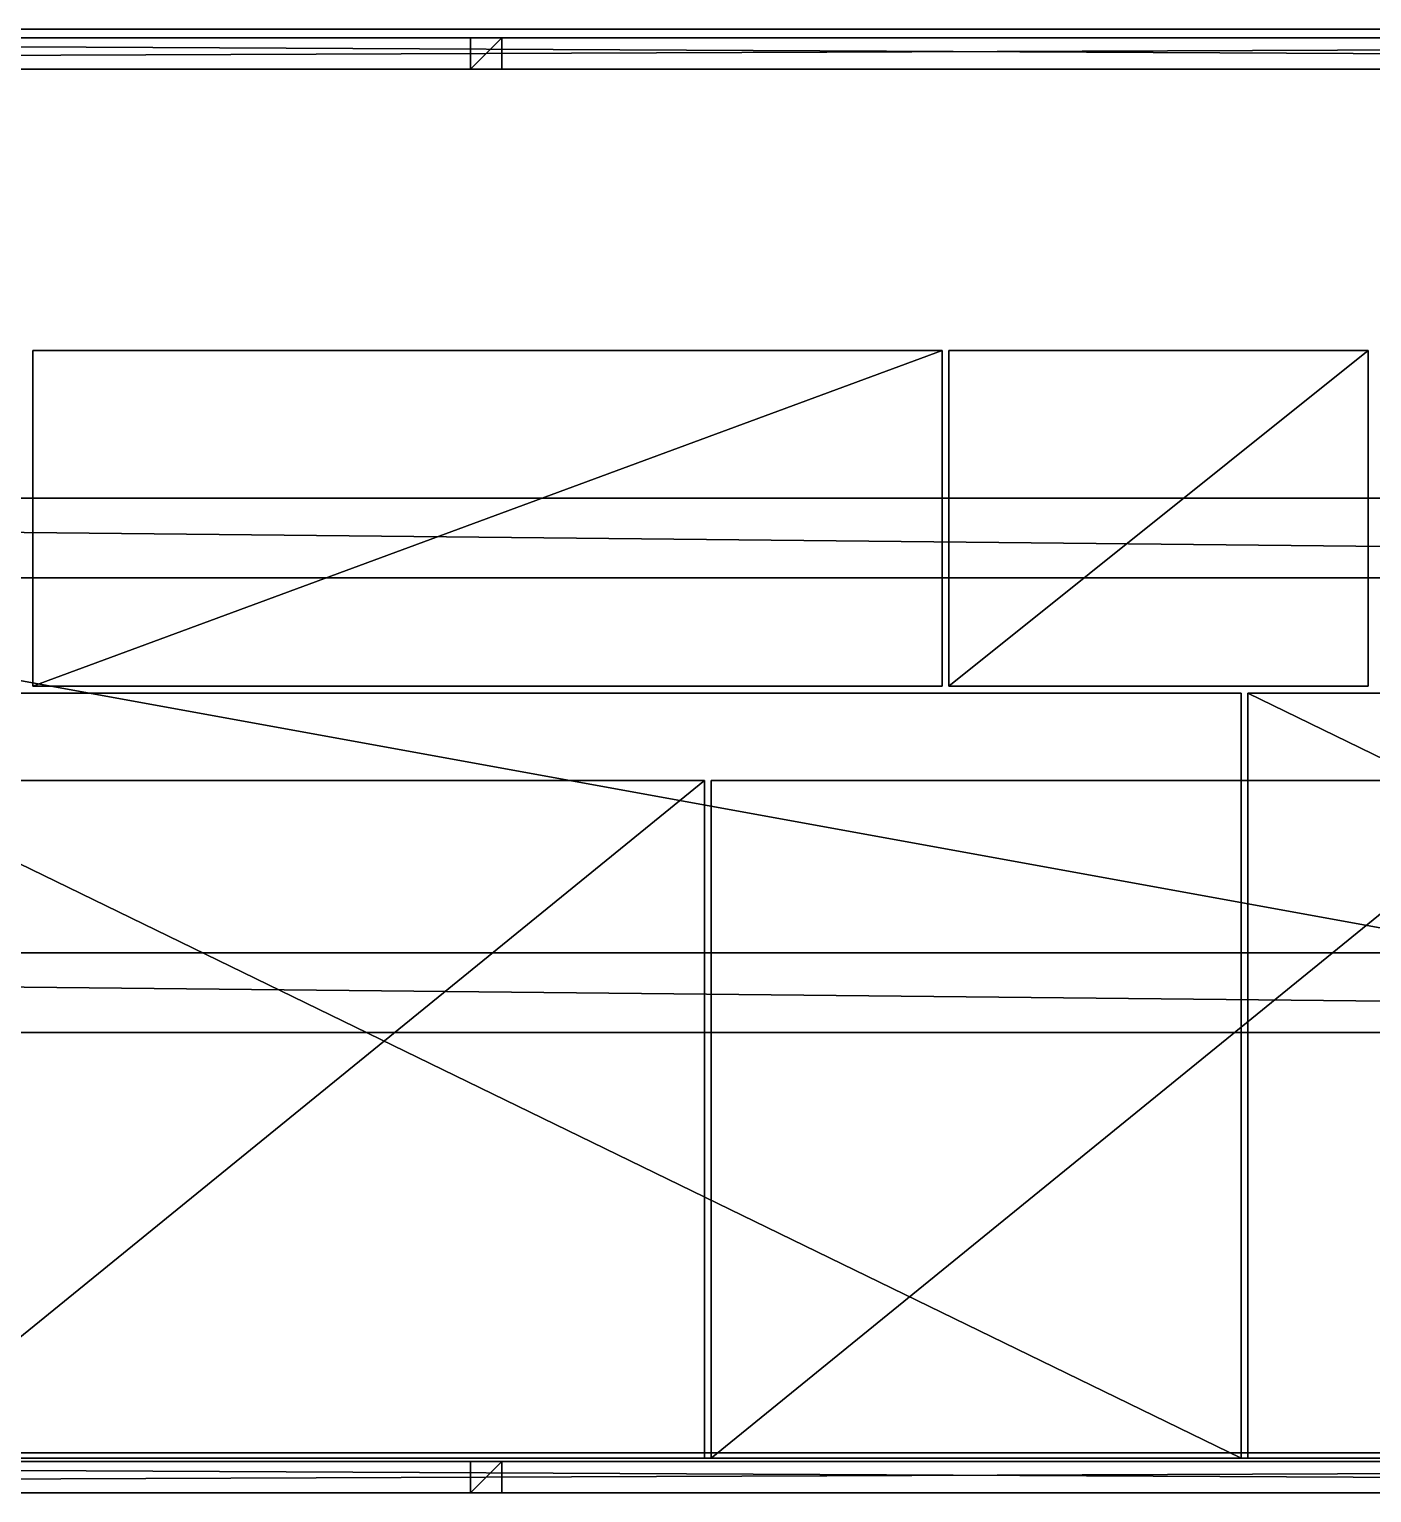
# Model space of a CAD drawing. Header units: millimetres. Extents: x -3100 to 14040, y -1280 to 1295.
# Drawn here: x 6196 to 8558, y -1280 to 1295 of the extents above; entities that cross this region are included whole.
import ezdxf

# ---------------------------------------------------------------- set-up
doc = ezdxf.new("R2010")
doc.units = ezdxf.units.MM

msp = doc.modelspace()

# ---------------------------------------------------------------- linework, layer by layer
at = {"layer": 'CAD_75LAB'}
for points in [[(14040, 1295, 1250), (-40, 1295, 1250), (-40, 1295, 1320)], [(14040, 1295, 1320), (14040, 1295, 1250), (-40, 1295, 1320)], [(14040, 1225, 1250), (-40, 1225, 1250), (-40, 1295, 1250)], [(14040, 1295, 1250), (14040, 1225, 1250), (-40, 1295, 1250)], [(14040, 1225, 1320), (-40, 1295, 1320), (-40, 1225, 1320)], [(14040, 1295, 1320), (-40, 1295, 1320), (14040, 1225, 1320)], [(14040, 1280, 1160), (-40, 1280, 1160), (-40, 1280, 1250)], [(14040, 1280, 1250), (14040, 1280, 1160), (-40, 1280, 1250)], [(14040, -1280, 1160), (-40, -1280, 1160), (-40, 1280, 1160)], [(14040, 1280, 1160), (14040, -1280, 1160), (-40, 1280, 1160)], [(14040, -1280, 1250), (-40, 1280, 1250), (-40, -1280, 1250)], [(14040, 1280, 1250), (-40, 1280, 1250), (14040, -1280, 1250)], [(14040, 1280, 3995), (14040, 1280, 3940), (-40, 1280, 3940)], [(14040, 1280, 3995), (-40, 1280, 3940), (-40, 1280, 3995)], [(14040, 1280, 3940), (-40, 1225, 3940), (-40, 1280, 3940)], [(14040, 1280, 3940), (14040, 1225, 3940), (-40, 1225, 3940)], [(14040, 1280, 3995), (-40, 1280, 3995), (-40, 1225, 3995)], [(14040, 1280, 3995), (-40, 1225, 3995), (14040, 1225, 3995)], [(6972.5, 1280, 3940), (6972.5, 1280, 1250), (6972.5, 1225, 1250)], [(6972.5, 1225, 3940), (6972.5, 1280, 3940), (6972.5, 1225, 1250)], [(6972.5, 1280, 3940), (7027.5, 1280, 1250), (6972.5, 1280, 1250)], [(7027.5, 1280, 3940), (7027.5, 1280, 1250), (6972.5, 1280, 3940)], [(7027.5, 1280, 1250), (6972.5, 1225, 1250), (6972.5, 1280, 1250)], [(7027.5, 1280, 1250), (7027.5, 1225, 1250), (6972.5, 1225, 1250)], [(7027.5, 1280, 3940), (6972.5, 1280, 3940), (6972.5, 1225, 3940)], [(7027.5, 1280, 3940), (6972.5, 1225, 3940), (7027.5, 1225, 3940)], [(7027.5, 1280, 3940), (7027.5, 1225, 1250), (7027.5, 1280, 1250)], [(7027.5, 1225, 3940), (7027.5, 1225, 1250), (7027.5, 1280, 3940)], [(14040, 1225, 3995), (-40, 1225, 3940), (14040, 1225, 3940)], [(14040, 1225, 3995), (-40, 1225, 3995), (-40, 1225, 3940)], [(14040, 1225, 1250), (-40, 1225, 1320), (-40, 1225, 1250)], [(14040, 1225, 1320), (-40, 1225, 1320), (14040, 1225, 1250)], [(6972.5, 1225, 3940), (6972.5, 1225, 1250), (7027.5, 1225, 1250)], [(7027.5, 1225, 3940), (6972.5, 1225, 3940), (7027.5, 1225, 1250)], [(6202, 139, 1253), (6202, 730, 1535), (6202, 730, 1253)], [(6202, 139, 1535), (6202, 730, 1535), (6202, 139, 1253)], [(7802, 730, 1535), (7802, 730, 1253), (6202, 730, 1253)], [(7802, 730, 1535), (6202, 730, 1253), (6202, 730, 1535)], [(7802, 730, 1253), (6202, 139, 1253), (6202, 730, 1253)], [(7802, 730, 1253), (7802, 139, 1253), (6202, 139, 1253)], [(7802, 730, 1535), (6202, 730, 1535), (6202, 139, 1535)], [(7802, 730, 1535), (6202, 139, 1535), (7802, 139, 1535)], [(6202, 139, 1541), (6202, 730, 1823), (6202, 730, 1541)], [(6202, 139, 1823), (6202, 730, 1823), (6202, 139, 1541)], [(7802, 730, 1823), (7802, 730, 1541), (6202, 730, 1541)], [(7802, 730, 1823), (6202, 730, 1541), (6202, 730, 1823)], [(7802, 730, 1541), (6202, 139, 1541), (6202, 730, 1541)], [(7802, 730, 1541), (7802, 139, 1541), (6202, 139, 1541)], [(7802, 730, 1823), (6202, 730, 1823), (6202, 139, 1823)], [(7802, 730, 1823), (6202, 139, 1823), (7802, 139, 1823)], [(6202, 139, 1829), (6202, 730, 2111), (6202, 730, 1829)], [(6202, 139, 2111), (6202, 730, 2111), (6202, 139, 1829)], [(7802, 730, 2111), (7802, 730, 1829), (6202, 730, 1829)], [(7802, 730, 2111), (6202, 730, 1829), (6202, 730, 2111)], [(7802, 730, 1829), (6202, 139, 1829), (6202, 730, 1829)], [(7802, 730, 1829), (7802, 139, 1829), (6202, 139, 1829)], [(7802, 730, 2111), (6202, 730, 2111), (6202, 139, 2111)], [(7802, 730, 2111), (6202, 139, 2111), (7802, 139, 2111)], [(6202, 139, 2117), (6202, 730, 2399), (6202, 730, 2117)], [(6202, 139, 2399), (6202, 730, 2399), (6202, 139, 2117)], [(7802, 730, 2399), (7802, 730, 2117), (6202, 730, 2117)], [(7802, 730, 2399), (6202, 730, 2117), (6202, 730, 2399)], [(7802, 730, 2117), (6202, 139, 2117), (6202, 730, 2117)], [(7802, 730, 2117), (7802, 139, 2117), (6202, 139, 2117)], [(7802, 730, 2399), (6202, 730, 2399), (6202, 139, 2399)], [(7802, 730, 2399), (6202, 139, 2399), (7802, 139, 2399)], [(6202, 139, 2405), (6202, 730, 2687), (6202, 730, 2405)], [(6202, 139, 2687), (6202, 730, 2687), (6202, 139, 2405)], [(7802, 730, 2687), (7802, 730, 2405), (6202, 730, 2405)], [(7802, 730, 2687), (6202, 730, 2405), (6202, 730, 2687)], [(7802, 730, 2405), (6202, 139, 2405), (6202, 730, 2405)], [(7802, 730, 2405), (7802, 139, 2405), (6202, 139, 2405)], [(7802, 730, 2687), (6202, 730, 2687), (6202, 139, 2687)], [(7802, 730, 2687), (6202, 139, 2687), (7802, 139, 2687)], [(6202, 139, 2693), (6202, 730, 2975), (6202, 730, 2693)], [(6202, 139, 2975), (6202, 730, 2975), (6202, 139, 2693)], [(7802, 730, 2975), (7802, 730, 2693), (6202, 730, 2693)], [(7802, 730, 2975), (6202, 730, 2693), (6202, 730, 2975)], [(7802, 730, 2693), (6202, 139, 2693), (6202, 730, 2693)], [(7802, 730, 2693), (7802, 139, 2693), (6202, 139, 2693)], [(7802, 730, 2975), (6202, 730, 2975), (6202, 139, 2975)], [(7802, 730, 2975), (6202, 139, 2975), (7802, 139, 2975)], [(6202, 139, 2981), (6202, 730, 3263), (6202, 730, 2981)], [(6202, 139, 3263), (6202, 730, 3263), (6202, 139, 2981)], [(7802, 730, 3263), (7802, 730, 2981), (6202, 730, 2981)], [(7802, 730, 3263), (6202, 730, 2981), (6202, 730, 3263)], [(7802, 730, 2981), (6202, 139, 2981), (6202, 730, 2981)], [(7802, 730, 2981), (7802, 139, 2981), (6202, 139, 2981)], [(7802, 730, 3263), (6202, 730, 3263), (6202, 139, 3263)], [(7802, 730, 3263), (6202, 139, 3263), (7802, 139, 3263)], [(6202, 139, 3269), (6202, 730, 3551), (6202, 730, 3269)], [(6202, 139, 3551), (6202, 730, 3551), (6202, 139, 3269)], [(7802, 730, 3551), (7802, 730, 3269), (6202, 730, 3269)], [(7802, 730, 3551), (6202, 730, 3269), (6202, 730, 3551)], [(7802, 730, 3269), (6202, 139, 3269), (6202, 730, 3269)], [(7802, 730, 3269), (7802, 139, 3269), (6202, 139, 3269)], [(7802, 730, 3551), (6202, 730, 3551), (6202, 139, 3551)], [(7802, 730, 3551), (6202, 139, 3551), (7802, 139, 3551)], [(7802, 139, 1253), (7802, 730, 1253), (7802, 730, 1535)], [(7802, 139, 1535), (7802, 139, 1253), (7802, 730, 1535)], [(7802, 139, 1541), (7802, 730, 1541), (7802, 730, 1823)], [(7802, 139, 1823), (7802, 139, 1541), (7802, 730, 1823)], [(7802, 139, 1829), (7802, 730, 1829), (7802, 730, 2111)], [(7802, 139, 2111), (7802, 139, 1829), (7802, 730, 2111)], [(7802, 139, 2117), (7802, 730, 2117), (7802, 730, 2399)], [(7802, 139, 2399), (7802, 139, 2117), (7802, 730, 2399)], [(7802, 139, 2405), (7802, 730, 2405), (7802, 730, 2687)], [(7802, 139, 2687), (7802, 139, 2405), (7802, 730, 2687)], [(7802, 139, 2693), (7802, 730, 2693), (7802, 730, 2975)], [(7802, 139, 2975), (7802, 139, 2693), (7802, 730, 2975)], [(7802, 139, 2981), (7802, 730, 2981), (7802, 730, 3263)], [(7802, 139, 3263), (7802, 139, 2981), (7802, 730, 3263)], [(7802, 139, 3269), (7802, 730, 3269), (7802, 730, 3551)], [(7802, 139, 3551), (7802, 139, 3269), (7802, 730, 3551)], [(7814, 139, 1731), (7814, 730, 1253), (7814, 139, 1253)], [(7814, 139, 1731), (7814, 730, 1731), (7814, 730, 1253)], [(8552, 730, 1731), (8552, 730, 1253), (7814, 730, 1253)], [(8552, 730, 1731), (7814, 730, 1253), (7814, 730, 1731)], [(8552, 730, 1253), (7814, 139, 1253), (7814, 730, 1253)], [(8552, 730, 1253), (8552, 139, 1253), (7814, 139, 1253)], [(8552, 730, 1731), (7814, 730, 1731), (7814, 139, 1731)], [(8552, 730, 1731), (7814, 139, 1731), (8552, 139, 1731)], [(7814, 139, 2215), (7814, 730, 1737), (7814, 139, 1737)], [(7814, 139, 2215), (7814, 730, 2215), (7814, 730, 1737)], [(8552, 730, 2215), (8552, 730, 1737), (7814, 730, 1737)], [(8552, 730, 2215), (7814, 730, 1737), (7814, 730, 2215)], [(8552, 730, 1737), (7814, 139, 1737), (7814, 730, 1737)], [(8552, 730, 1737), (8552, 139, 1737), (7814, 139, 1737)], [(8552, 730, 2215), (7814, 730, 2215), (7814, 139, 2215)], [(8552, 730, 2215), (7814, 139, 2215), (8552, 139, 2215)], [(7814, 139, 2699), (7814, 730, 2221), (7814, 139, 2221)], [(7814, 139, 2699), (7814, 730, 2699), (7814, 730, 2221)], [(8552, 730, 2699), (8552, 730, 2221), (7814, 730, 2221)], [(8552, 730, 2699), (7814, 730, 2221), (7814, 730, 2699)], [(8552, 730, 2221), (7814, 139, 2221), (7814, 730, 2221)], [(8552, 730, 2221), (8552, 139, 2221), (7814, 139, 2221)], [(8552, 730, 2699), (7814, 730, 2699), (7814, 139, 2699)], [(8552, 730, 2699), (7814, 139, 2699), (8552, 139, 2699)], [(7814, 139, 3183), (7814, 730, 2705), (7814, 139, 2705)], [(7814, 139, 3183), (7814, 730, 3183), (7814, 730, 2705)], [(8552, 730, 3183), (8552, 730, 2705), (7814, 730, 2705)], [(8552, 730, 3183), (7814, 730, 2705), (7814, 730, 3183)], [(8552, 730, 2705), (7814, 139, 2705), (7814, 730, 2705)], [(8552, 730, 2705), (8552, 139, 2705), (7814, 139, 2705)], [(8552, 730, 3183), (7814, 730, 3183), (7814, 139, 3183)], [(8552, 730, 3183), (7814, 139, 3183), (8552, 139, 3183)], [(7814, 139, 3667), (7814, 730, 3189), (7814, 139, 3189)], [(7814, 139, 3667), (7814, 730, 3667), (7814, 730, 3189)], [(8552, 730, 3667), (8552, 730, 3189), (7814, 730, 3189)], [(8552, 730, 3667), (7814, 730, 3189), (7814, 730, 3667)], [(8552, 730, 3189), (7814, 139, 3189), (7814, 730, 3189)], [(8552, 730, 3189), (8552, 139, 3189), (7814, 139, 3189)], [(8552, 730, 3667), (7814, 730, 3667), (7814, 139, 3667)], [(8552, 730, 3667), (7814, 139, 3667), (8552, 139, 3667)], [(8552, 139, 1731), (8552, 139, 1253), (8552, 730, 1253)], [(8552, 139, 1731), (8552, 730, 1253), (8552, 730, 1731)], [(8552, 139, 2215), (8552, 139, 1737), (8552, 730, 1737)], [(8552, 139, 2215), (8552, 730, 1737), (8552, 730, 2215)], [(8552, 139, 2699), (8552, 139, 2221), (8552, 730, 2221)], [(8552, 139, 2699), (8552, 730, 2221), (8552, 730, 2699)], [(8552, 139, 3183), (8552, 139, 2705), (8552, 730, 2705)], [(8552, 139, 3183), (8552, 730, 2705), (8552, 730, 3183)], [(8552, 139, 3667), (8552, 139, 3189), (8552, 730, 3189)], [(8552, 139, 3667), (8552, 730, 3189), (8552, 730, 3667)], [(13960, 470, 1160), (13960, 470, 910), (300, 470, 910)], [(13960, 470, 1160), (300, 470, 910), (300, 470, 1160)], [(13960, 330, 910), (300, 330, 910), (300, 470, 910)], [(13960, 470, 910), (13960, 330, 910), (300, 470, 910)], [(13960, 330, 1160), (300, 470, 1160), (300, 330, 1160)], [(13960, 470, 1160), (300, 470, 1160), (13960, 330, 1160)], [(13960, 330, 1160), (300, 330, 910), (13960, 330, 910)], [(13960, 330, 1160), (300, 330, 1160), (300, 330, 910)], [(7802, 139, 1535), (6202, 139, 1253), (7802, 139, 1253)], [(7802, 139, 1535), (6202, 139, 1535), (6202, 139, 1253)], [(7802, 139, 1823), (6202, 139, 1541), (7802, 139, 1541)], [(7802, 139, 1823), (6202, 139, 1823), (6202, 139, 1541)], [(7802, 139, 2111), (6202, 139, 1829), (7802, 139, 1829)], [(7802, 139, 2111), (6202, 139, 2111), (6202, 139, 1829)], [(7802, 139, 2399), (6202, 139, 2117), (7802, 139, 2117)], [(7802, 139, 2399), (6202, 139, 2399), (6202, 139, 2117)], [(7802, 139, 2687), (6202, 139, 2405), (7802, 139, 2405)], [(7802, 139, 2687), (6202, 139, 2687), (6202, 139, 2405)], [(7802, 139, 2975), (6202, 139, 2693), (7802, 139, 2693)], [(7802, 139, 2975), (6202, 139, 2975), (6202, 139, 2693)], [(7802, 139, 3263), (6202, 139, 2981), (7802, 139, 2981)], [(7802, 139, 3263), (6202, 139, 3263), (6202, 139, 2981)], [(7802, 139, 3551), (6202, 139, 3269), (7802, 139, 3269)], [(7802, 139, 3551), (6202, 139, 3551), (6202, 139, 3269)], [(8552, 139, 1731), (7814, 139, 1253), (8552, 139, 1253)], [(8552, 139, 1731), (7814, 139, 1731), (7814, 139, 1253)], [(8552, 139, 2215), (7814, 139, 1737), (8552, 139, 1737)], [(8552, 139, 2215), (7814, 139, 2215), (7814, 139, 1737)], [(8552, 139, 2699), (7814, 139, 2221), (8552, 139, 2221)], [(8552, 139, 2699), (7814, 139, 2699), (7814, 139, 2221)], [(8552, 139, 3183), (7814, 139, 2705), (8552, 139, 2705)], [(8552, 139, 3183), (7814, 139, 3183), (7814, 139, 2705)], [(8552, 139, 3667), (7814, 139, 3189), (8552, 139, 3189)], [(8552, 139, 3667), (7814, 139, 3667), (7814, 139, 3189)], [(8328, 127, 1794), (8328, 127, 1253), (5562, 127, 1253)], [(8328, 127, 1794), (5562, 127, 1253), (5562, 127, 1794)], [(8328, -1219, 1253), (5562, -1219, 1253), (5562, 127, 1253)], [(8328, 127, 1253), (8328, -1219, 1253), (5562, 127, 1253)], [(8328, -1219, 1794), (5562, 127, 1794), (5562, -1219, 1794)], [(8328, 127, 1794), (5562, 127, 1794), (8328, -1219, 1794)], [(8328, 127, 2341), (8328, 127, 1800), (5562, 127, 1800)], [(8328, 127, 2341), (5562, 127, 1800), (5562, 127, 2341)], [(8328, -1219, 1800), (5562, -1219, 1800), (5562, 127, 1800)], [(8328, 127, 1800), (8328, -1219, 1800), (5562, 127, 1800)], [(8328, -1219, 2341), (5562, 127, 2341), (5562, -1219, 2341)], [(8328, 127, 2341), (5562, 127, 2341), (8328, -1219, 2341)], [(8328, 127, 2888), (8328, 127, 2347), (5562, 127, 2347)], [(8328, 127, 2888), (5562, 127, 2347), (5562, 127, 2888)], [(8328, -1219, 2347), (5562, -1219, 2347), (5562, 127, 2347)], [(8328, 127, 2347), (8328, -1219, 2347), (5562, 127, 2347)], [(8328, -1219, 2888), (5562, 127, 2888), (5562, -1219, 2888)], [(8328, 127, 2888), (5562, 127, 2888), (8328, -1219, 2888)], [(8328, 127, 3435), (8328, 127, 2894), (5562, 127, 2894)], [(8328, 127, 3435), (5562, 127, 2894), (5562, 127, 3435)], [(8328, -1219, 2894), (5562, -1219, 2894), (5562, 127, 2894)], [(8328, 127, 2894), (8328, -1219, 2894), (5562, 127, 2894)], [(8328, -1219, 3435), (5562, 127, 3435), (5562, -1219, 3435)], [(8328, 127, 3435), (5562, 127, 3435), (8328, -1219, 3435)], [(8328, -1219, 1794), (8328, -1219, 1253), (8328, 127, 1253)], [(8328, -1219, 1794), (8328, 127, 1253), (8328, 127, 1794)], [(8328, -1219, 2341), (8328, -1219, 1800), (8328, 127, 1800)], [(8328, -1219, 2341), (8328, 127, 1800), (8328, 127, 2341)], [(8328, -1219, 2888), (8328, -1219, 2347), (8328, 127, 2347)], [(8328, -1219, 2888), (8328, 127, 2347), (8328, 127, 2888)], [(8328, -1219, 3435), (8328, -1219, 2894), (8328, 127, 2894)], [(8328, -1219, 3435), (8328, 127, 2894), (8328, 127, 3435)], [(8340, -1219, 1794), (8340, 127, 1253), (8340, -1219, 1253)], [(8340, -1219, 1794), (8340, 127, 1794), (8340, 127, 1253)], [(11106, 127, 1794), (11106, 127, 1253), (8340, 127, 1253)], [(11106, 127, 1794), (8340, 127, 1253), (8340, 127, 1794)], [(11106, -1219, 1253), (8340, -1219, 1253), (8340, 127, 1253)], [(11106, 127, 1253), (11106, -1219, 1253), (8340, 127, 1253)], [(11106, -1219, 1794), (8340, 127, 1794), (8340, -1219, 1794)], [(11106, 127, 1794), (8340, 127, 1794), (11106, -1219, 1794)], [(8340, -1219, 2341), (8340, 127, 1800), (8340, -1219, 1800)], [(8340, -1219, 2341), (8340, 127, 2341), (8340, 127, 1800)], [(11106, 127, 2341), (11106, 127, 1800), (8340, 127, 1800)], [(11106, 127, 2341), (8340, 127, 1800), (8340, 127, 2341)], [(11106, -1219, 1800), (8340, -1219, 1800), (8340, 127, 1800)], [(11106, 127, 1800), (11106, -1219, 1800), (8340, 127, 1800)], [(11106, -1219, 2341), (8340, 127, 2341), (8340, -1219, 2341)], [(11106, 127, 2341), (8340, 127, 2341), (11106, -1219, 2341)], [(8340, -1219, 2888), (8340, 127, 2347), (8340, -1219, 2347)], [(8340, -1219, 2888), (8340, 127, 2888), (8340, 127, 2347)], [(11106, 127, 2888), (11106, 127, 2347), (8340, 127, 2347)], [(11106, 127, 2888), (8340, 127, 2347), (8340, 127, 2888)], [(11106, -1219, 2347), (8340, -1219, 2347), (8340, 127, 2347)], [(11106, 127, 2347), (11106, -1219, 2347), (8340, 127, 2347)], [(11106, -1219, 2888), (8340, 127, 2888), (8340, -1219, 2888)], [(11106, 127, 2888), (8340, 127, 2888), (11106, -1219, 2888)], [(8340, -1219, 3435), (8340, 127, 2894), (8340, -1219, 2894)], [(8340, -1219, 3435), (8340, 127, 3435), (8340, 127, 2894)], [(11106, 127, 3435), (11106, 127, 2894), (8340, 127, 2894)], [(11106, 127, 3435), (8340, 127, 2894), (8340, 127, 3435)], [(11106, -1219, 2894), (8340, -1219, 2894), (8340, 127, 2894)], [(11106, 127, 2894), (11106, -1219, 2894), (8340, 127, 2894)], [(11106, -1219, 3435), (8340, 127, 3435), (8340, -1219, 3435)], [(11106, 127, 3435), (8340, 127, 3435), (11106, -1219, 3435)], [(7384, -27, 3713), (7384, -27, 3441), (5918, -27, 3441)], [(7384, -27, 3713), (5918, -27, 3441), (5918, -27, 3713)], [(7384, -27, 3441), (5918, -1219, 3441), (5918, -27, 3441)], [(7384, -27, 3441), (7384, -1219, 3441), (5918, -1219, 3441)], [(7384, -27, 3713), (5918, -27, 3713), (5918, -1219, 3713)], [(7384, -27, 3713), (5918, -1219, 3713), (7384, -1219, 3713)], [(7384, -1219, 3713), (7384, -1219, 3441), (7384, -27, 3441)], [(7384, -1219, 3713), (7384, -27, 3441), (7384, -27, 3713)], [(7396, -1219, 3713), (7396, -27, 3441), (7396, -1219, 3441)], [(7396, -1219, 3713), (7396, -27, 3713), (7396, -27, 3441)], [(8862, -27, 3713), (8862, -27, 3441), (7396, -27, 3441)], [(8862, -27, 3713), (7396, -27, 3441), (7396, -27, 3713)], [(8862, -27, 3441), (7396, -1219, 3441), (7396, -27, 3441)], [(8862, -27, 3441), (8862, -1219, 3441), (7396, -1219, 3441)], [(8862, -27, 3713), (7396, -27, 3713), (7396, -1219, 3713)], [(8862, -27, 3713), (7396, -1219, 3713), (8862, -1219, 3713)], [(13960, -330, 1160), (13960, -330, 910), (300, -330, 910)], [(13960, -330, 1160), (300, -330, 910), (300, -330, 1160)], [(13960, -470, 910), (300, -470, 910), (300, -330, 910)], [(13960, -330, 910), (13960, -470, 910), (300, -330, 910)], [(13960, -470, 1160), (300, -330, 1160), (300, -470, 1160)], [(13960, -330, 1160), (300, -330, 1160), (13960, -470, 1160)], [(13960, -470, 1160), (300, -470, 910), (13960, -470, 910)], [(13960, -470, 1160), (300, -470, 1160), (300, -470, 910)], [(14040, -1210, 1250), (-40, -1210, 1250), (-40, -1210, 1320)], [(14040, -1210, 1320), (14040, -1210, 1250), (-40, -1210, 1320)], [(14040, -1280, 1250), (-40, -1280, 1250), (-40, -1210, 1250)], [(14040, -1210, 1250), (14040, -1280, 1250), (-40, -1210, 1250)], [(14040, -1280, 1320), (-40, -1210, 1320), (-40, -1280, 1320)], [(14040, -1210, 1320), (-40, -1210, 1320), (14040, -1280, 1320)], [(14040, -1225, 3995), (14040, -1225, 3940), (-40, -1225, 3940)], [(14040, -1225, 3995), (-40, -1225, 3940), (-40, -1225, 3995)], [(14040, -1225, 3940), (-40, -1280, 3940), (-40, -1225, 3940)], [(14040, -1225, 3940), (14040, -1280, 3940), (-40, -1280, 3940)], [(14040, -1225, 3995), (-40, -1225, 3995), (-40, -1280, 3995)], [(14040, -1225, 3995), (-40, -1280, 3995), (14040, -1280, 3995)], [(8328, -1219, 1794), (5562, -1219, 1253), (8328, -1219, 1253)], [(8328, -1219, 1794), (5562, -1219, 1794), (5562, -1219, 1253)], [(8328, -1219, 2341), (5562, -1219, 1800), (8328, -1219, 1800)], [(8328, -1219, 2341), (5562, -1219, 2341), (5562, -1219, 1800)], [(8328, -1219, 2888), (5562, -1219, 2347), (8328, -1219, 2347)], [(8328, -1219, 2888), (5562, -1219, 2888), (5562, -1219, 2347)], [(8328, -1219, 3435), (5562, -1219, 2894), (8328, -1219, 2894)], [(8328, -1219, 3435), (5562, -1219, 3435), (5562, -1219, 2894)], [(7384, -1219, 3713), (5918, -1219, 3441), (7384, -1219, 3441)], [(7384, -1219, 3713), (5918, -1219, 3713), (5918, -1219, 3441)], [(6972.5, -1225, 3940), (6972.5, -1225, 1250), (6972.5, -1280, 1250)], [(6972.5, -1280, 3940), (6972.5, -1225, 3940), (6972.5, -1280, 1250)], [(6972.5, -1225, 3940), (7027.5, -1225, 1250), (6972.5, -1225, 1250)], [(7027.5, -1225, 3940), (7027.5, -1225, 1250), (6972.5, -1225, 3940)], [(7027.5, -1225, 1250), (6972.5, -1280, 1250), (6972.5, -1225, 1250)], [(7027.5, -1225, 1250), (7027.5, -1280, 1250), (6972.5, -1280, 1250)], [(7027.5, -1225, 3940), (6972.5, -1225, 3940), (6972.5, -1280, 3940)], [(7027.5, -1225, 3940), (6972.5, -1280, 3940), (7027.5, -1280, 3940)], [(7027.5, -1225, 3940), (7027.5, -1280, 1250), (7027.5, -1225, 1250)], [(7027.5, -1280, 3940), (7027.5, -1280, 1250), (7027.5, -1225, 3940)], [(8862, -1219, 3713), (7396, -1219, 3441), (8862, -1219, 3441)], [(8862, -1219, 3713), (7396, -1219, 3713), (7396, -1219, 3441)], [(11106, -1219, 1794), (8340, -1219, 1253), (11106, -1219, 1253)], [(11106, -1219, 1794), (8340, -1219, 1794), (8340, -1219, 1253)], [(11106, -1219, 2341), (8340, -1219, 1800), (11106, -1219, 1800)], [(11106, -1219, 2341), (8340, -1219, 2341), (8340, -1219, 1800)], [(11106, -1219, 2888), (8340, -1219, 2347), (11106, -1219, 2347)], [(11106, -1219, 2888), (8340, -1219, 2888), (8340, -1219, 2347)], [(11106, -1219, 3435), (8340, -1219, 2894), (11106, -1219, 2894)], [(11106, -1219, 3435), (8340, -1219, 3435), (8340, -1219, 2894)], [(14040, -1280, 1160), (-40, -1280, 1250), (-40, -1280, 1160)], [(14040, -1280, 1250), (-40, -1280, 1250), (14040, -1280, 1160)], [(14040, -1280, 3995), (-40, -1280, 3940), (14040, -1280, 3940)], [(14040, -1280, 3995), (-40, -1280, 3995), (-40, -1280, 3940)], [(14040, -1280, 1250), (-40, -1280, 1320), (-40, -1280, 1250)], [(14040, -1280, 1320), (-40, -1280, 1320), (14040, -1280, 1250)], [(6972.5, -1280, 3940), (6972.5, -1280, 1250), (7027.5, -1280, 1250)], [(7027.5, -1280, 3940), (6972.5, -1280, 3940), (7027.5, -1280, 1250)]]:
    msp.add_3dface(points, dxfattribs=at)

doc.saveas('drawing.dxf')
